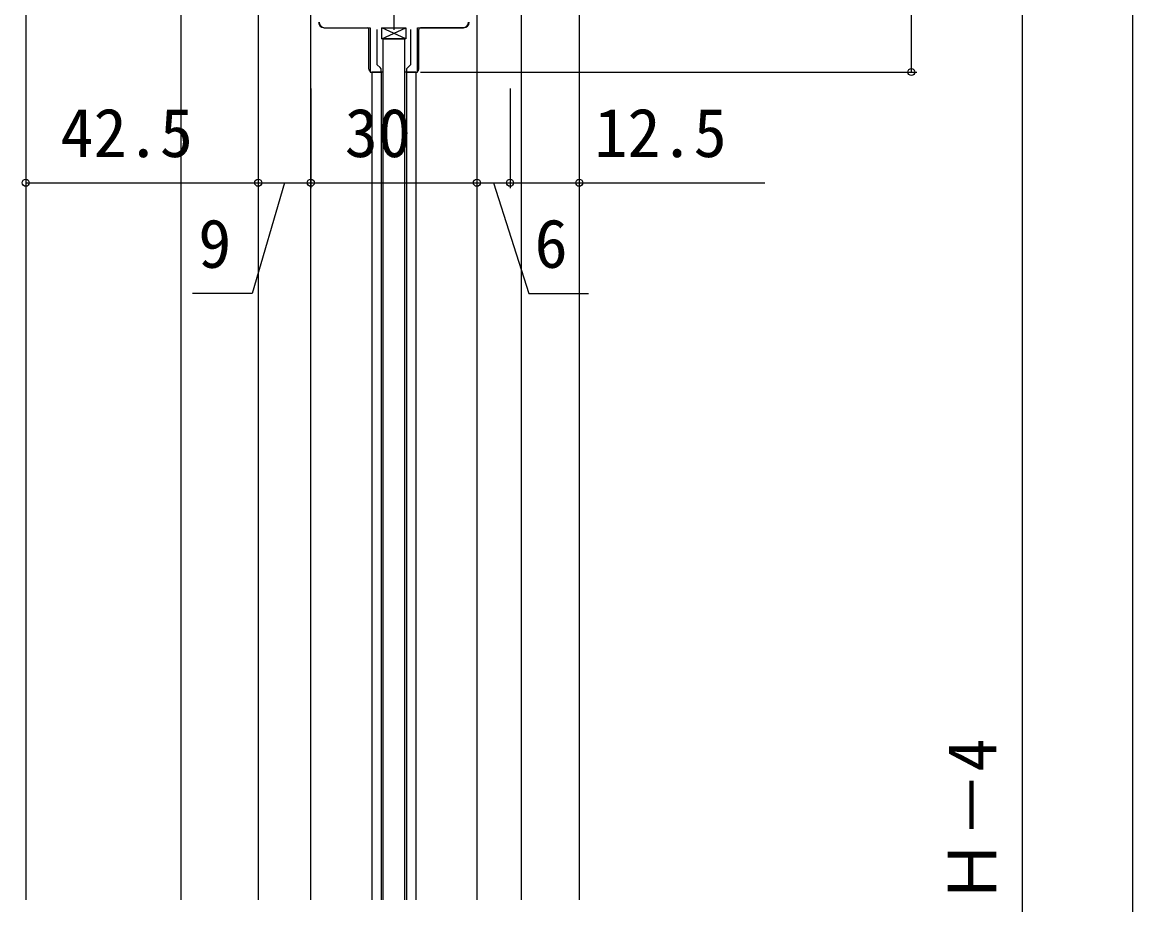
# Model space of a CAD drawing. Units: millimetres, scale not verified. Extents: x -525 to 525, y -783 to 779.
# Drawn here: x -368.1 to -167.5, y -482.9 to -323.5 of the extents above; entities that cross this region are included whole.
import ezdxf
from ezdxf.enums import TextEntityAlignment as Align

# ---------------------------------------------------------------- set-up
doc = ezdxf.new("R2010")
doc.units = ezdxf.units.MM
doc.header["$LTSCALE"] = 4
for name, color, linetype in [('0-2_YKK_11', 7, 'Continuous'), ('0-3_YKK_12', 2, 'Continuous'), ('0-4_YKK_13', 4, 'Continuous'), ('0-6_YKK_D', 6, 'Continuous'), ('0-8_YSS_K', 3, 'Continuous')]:
    doc.layers.add(name, color=color, linetype=linetype)
doc.styles.add('ＭＳ ゴシック', font='')
doc.styles.get('ＭＳ ゴシック').set_extended_font_data('MS Gothic')

msp = doc.modelspace()

# ---------------------------------------------------------------- linework, layer by layer
at = {"layer": '0-2_YKK_11'}
msp.add_line((-301.002, -319.861), (-301.002, -324.861), dxfattribs=at)
for points in [[(-313.502, -324.461), (-305.302, -324.461), (-305.302, -332.461), (-303.302, -332.461), (-303.302, -331.861), (-303.502, -331.661), (-304.002, -331.161), (-304.002, -324.761)], [(-298.002, -324.761), (-298.002, -331.161), (-298.502, -331.661), (-298.702, -331.861), (-298.702, -332.461), (-296.702, -332.461), (-296.702, -324.461), (-288.502, -324.461)]]:
    msp.add_lwpolyline(points, dxfattribs=at)
for centre, start, end in [((-313.502, -323.461), 180.00001, 269.99999), ((-288.502, -323.461), 270.00001, 359.99999)]:
    msp.add_arc(centre, 1, start, end, dxfattribs=at)
at = {"layer": '0-3_YKK_12'}
for p, q in [((-278.004, -183.462), (-278.004, -481.962)), ((-267.504, -183.462), (-267.504, -481.962)), ((-316.002, -481.962), (-316.002, -278.461)), ((-286.002, -278.461), (-286.002, -481.962)), ((-367.504, -283.462), (-367.504, -481.962)), ((-325.504, -283.462), (-325.504, -481.962)), ((-313.602, -324.461), (-305.802, -324.461)), ((-305.502, -331.961), (-305.502, -324.761)), ((-296.502, -331.961), (-296.502, -324.761)), ((-288.402, -324.461), (-296.202, -324.461)), ((-305.002, -332.461), (-305.002, -481.962)), ((-303.002, -332.461), (-305.002, -332.461)), ((-303.302, -332.461), (-303.302, -481.962)), ((-297.002, -332.461), (-299.002, -332.461)), ((-298.702, -332.461), (-298.702, -481.962)), ((-297.002, -332.461), (-297.002, -481.962))]:
    msp.add_line(p, q, dxfattribs=at)
for centre, radius, start, end in [((-313.602, -323.461), 1, 180, 270), ((-305.802, -324.761), 0.3, 0, 90), ((-296.202, -324.761), 0.3, 90, 180), ((-288.402, -323.461), 1, 270, 0), ((-305.002, -331.961), 0.5, 180, 270), ((-297.002, -331.961), 0.5, 270, 0)]:
    msp.add_arc(centre, radius, start, end, dxfattribs=at)
at = {"layer": '0-4_YKK_13'}
for p, q in [((-303.152, -326.461), (-298.852, -324.461)), ((-298.852, -326.461), (-303.152, -324.461)), ((-299.002, -326.461), (-303.002, -326.461)), ((-303.002, -326.461), (-299.002, -326.461))]:
    msp.add_line(p, q, dxfattribs=at)
msp.add_lwpolyline([(-303.152, -326.461), (-303.152, -324.461), (-298.852, -324.461), (-298.852, -326.461)], close=True, dxfattribs=at)
msp.add_lwpolyline([(-299.002, -481.962), (-299.002, -326.461), (-303.002, -326.461), (-303.002, -481.962)], dxfattribs=at)
at = {"layer": '0-6_YKK_D'}
for p, q in [((-207.504, -332.461), (-207.504, -278.461)), ((-187.504, -288.961), (-187.504, -663.961)), ((-167.504, -672.962), (-167.504, -293.962)), ((-296.202, -332.461), (-206.504, -332.461)), ((-367.504, -335.461), (-367.504, -353.461)), ((-325.504, -335.461), (-325.504, -353.461)), ((-325.504, -335.461), (-325.504, -353.461)), ((-316.002, -335.461), (-316.002, -353.461)), ((-316.002, -335.461), (-316.002, -353.461)), ((-286.002, -335.461), (-286.002, -353.461)), ((-286.002, -335.461), (-286.002, -353.461)), ((-280.004, -335.461), (-280.004, -353.461)), ((-280.004, -335.461), (-280.004, -353.461)), ((-267.504, -335.461), (-267.504, -353.461)), ((-367.504, -352.461), (-325.504, -352.461)), ((-325.504, -352.461), (-316.002, -352.461)), ((-316.002, -352.461), (-286.002, -352.461)), ((-286.002, -352.461), (-280.004, -352.461))]:
    msp.add_line(p, q, dxfattribs=at)
for points in [[(-320.753, -352.461), (-326.57, -372.461), (-337.388, -372.461)], [(-283.003, -352.461), (-276.627, -372.461), (-265.809, -372.461)], [(-280.004, -352.461), (-267.504, -352.461), (-233.954, -352.461)]]:
    msp.add_lwpolyline(points, dxfattribs=at)
for centre in [(-207.504, -332.461), (-367.504, -352.461), (-325.504, -352.461), (-325.504, -352.461), (-316.002, -352.461), (-316.002, -352.461), (-286.002, -352.461), (-286.002, -352.461), (-280.004, -352.461), (-280.004, -352.461), (-267.504, -352.461)]:
    msp.add_circle(centre, 0.637, dxfattribs=at)
at = {"layer": '0-8_YSS_K'}
msp.add_line((-339.504, -283.462), (-339.504, -481.962), dxfattribs=at)

# ---------------------------------------------------------------- texts
at = {"layer": '0-6_YKK_D', "style": 'ＭＳ ゴシック'}
for s, p in [('42.5', (-361.231, -350.461)), ('30', (-309.865, -350.461)), ('12.5', (-264.795, -350.461)), ('9', (-336.343, -370.461)), ('6', (-275.582, -370.461))]:
    msp.add_text(s, height=8.798, dxfattribs=at).set_placement(p, align=Align.BOTTOM_LEFT)
msp.add_text('ＤＨ＝Ｈ－4', height=8.798, rotation=90, dxfattribs=at).set_placement((-189.504, -518.836), align=Align.BOTTOM_LEFT)

doc.saveas('drawing.dxf')
